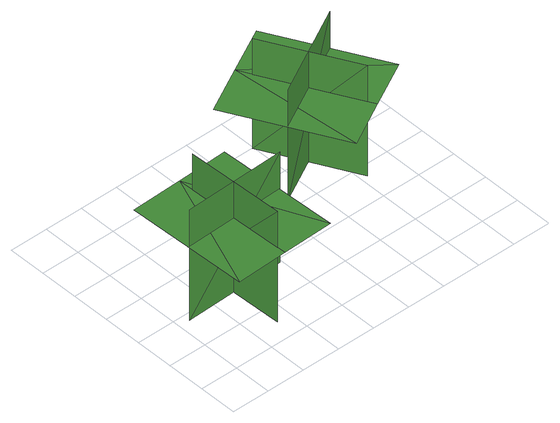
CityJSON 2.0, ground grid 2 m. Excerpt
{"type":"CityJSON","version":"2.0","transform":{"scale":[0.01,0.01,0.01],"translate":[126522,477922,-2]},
"CityObjects":{
"tree1":{"type":"SolitaryVegetationObject","geometry":[{"type":"MultiSurface","lod":"1","boundaries":[[[0,1,2]],[[0,2,3]],[[4,5,6]],[[4,6,7]],[[8,9,10]],[[8,10,11]],[[8,11,12]],[[8,12,13]]]}]},
"tree2":{"type":"SolitaryVegetationObject","geometry":[{"type":"MultiSurface","lod":"1","boundaries":[[[14,15,16]],[[14,16,17]],[[18,19,20]],[[18,20,21]],[[22,23,24]],[[22,24,25]],[[22,25,26]],[[22,26,27]]]}]}
},
"vertices":[
[56,360,31],[56,360,652],[590,379,652],[590,379,31],[307,619,31],[307,619,652],[325,104,652],[325,104,31],[304,699,450],[37,689,450],[59,48,450],[327,58,450],[594,67,450],[571,708,450],
[882,653,30],[882,653,651],[1353,906,651],[1353,906,30],[993,997,30],[993,997,651],[1236,543,651],[1236,543,30],[955,1067,449],[719,941,449],[1022,375,449],[1258,502,449],[1494,628,449],[1191,1193,449]
]}
